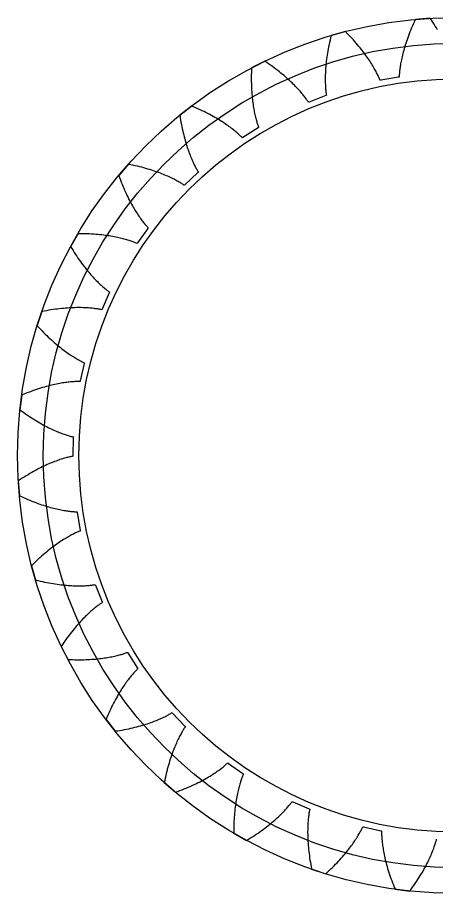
# Model space of a CAD drawing. Extents: x -4.25 to 4.25, y -4.25 to 4.25.
# Drawn here: x -4.25 to -0.18, y -4.25 to 4.25 of the extents above; entities that cross this region are included whole.
import ezdxf

# ---------------------------------------------------------------- set-up
doc = ezdxf.new("R2010")
doc.units = 0
doc.header["$MEASUREMENT"] = 0
doc.layers.add('gear', color=7, linetype='CONTINUOUS')
doc.layers.add('gear_guides', color=5, linetype='CONTINUOUS')

msp = doc.modelspace()

# ---------------------------------------------------------------- linework, layer by layer
at = {"layer": 'gear'}
msp.add_lwpolyline([(-0.1752, 4.13), (-0.186, 4.1483), (-0.1973, 4.1669), (-0.209, 4.1857), (-0.2211, 4.2048), (-0.2337, 4.2241), (-0.2402, 4.2338), (-0.2434, 4.2387), (-0.2451, 4.2411), (-0.2459, 4.2424), (-0.2461, 4.2427), (-0.2462, 4.2428), (-0.2462, 4.2429), (-0.3892, 4.2321), (-0.3892, 4.2321), (-0.3893, 4.2319), (-0.3894, 4.2316), (-0.3901, 4.2303), (-0.3913, 4.2276), (-0.3938, 4.2223), (-0.3988, 4.2117), (-0.4083, 4.1907), (-0.4175, 4.1701), (-0.4263, 4.1497), (-0.4346, 4.1297), (-0.4426, 4.1099), (-0.4502, 4.0905), (-0.4575, 4.0714), (-0.4644, 4.0526), (-0.4709, 4.0342), (-0.4771, 4.0161), (-0.483, 3.9984), (-0.4885, 3.981), (-0.4938, 3.9639), (-0.4987, 3.9473), (-0.5033, 3.931), (-0.5076, 3.915), (-0.5116, 3.8995), (-0.5154, 3.8843), (-0.5189, 3.8695), (-0.5221, 3.8551), (-0.5251, 3.841), (-0.5279, 3.8274), (-0.5304, 3.8142), (-0.5327, 3.8013), (-0.5348, 3.7889), (-0.5367, 3.7769), (-0.5384, 3.7653), (-0.5399, 3.7541), (-0.5412, 3.7433), (-0.5424, 3.7329), (-0.5434, 3.723), (-0.5442, 3.7135), (-0.545, 3.7044), (-0.5455, 3.6957), (-0.546, 3.6875), (-0.5464, 3.6797), (-0.5466, 3.6723), (-0.5536, 3.671), (-0.7243, 3.6412), (-0.7312, 3.64), (-0.734, 3.6469), (-0.737, 3.6541), (-0.7402, 3.6617), (-0.7437, 3.6697), (-0.7475, 3.678), (-0.7515, 3.6866), (-0.7558, 3.6956), (-0.7604, 3.705), (-0.7654, 3.7147), (-0.7706, 3.7247), (-0.7761, 3.735), (-0.7819, 3.7457), (-0.7881, 3.7567), (-0.7946, 3.768), (-0.8015, 3.7796), (-0.8087, 3.7915), (-0.8163, 3.8036), (-0.8242, 3.8161), (-0.8325, 3.8288), (-0.8412, 3.8419), (-0.8503, 3.8551), (-0.8598, 3.8687), (-0.8696, 3.8824), (-0.8799, 3.8965), (-0.8906, 3.9107), (-0.9017, 3.9252), (-0.9132, 3.9399), (-0.9252, 3.9548), (-0.9376, 3.9699), (-0.9505, 3.9853), (-0.9638, 4.0008), (-0.9775, 4.0165), (-0.9917, 4.0323), (-1.0064, 4.0483), (-1.0216, 4.0645), (-1.0372, 4.0809), (-1.0533, 4.0973), (-1.0615, 4.1056), (-1.0657, 4.1098), (-1.0678, 4.1118), (-1.0688, 4.1129), (-1.0691, 4.1131), (-1.0692, 4.1133), (-1.0693, 4.1133), (-1.2073, 4.0749), (-1.2074, 4.0749), (-1.2074, 4.0747), (-1.2075, 4.0743), (-1.2079, 4.0729), (-1.2086, 4.07), (-1.21, 4.0643), (-1.2128, 4.053), (-1.2181, 4.0306), (-1.223, 4.0085), (-1.2276, 3.9868), (-1.2319, 3.9655), (-1.2359, 3.9446), (-1.2396, 3.9241), (-1.243, 3.9039), (-1.2461, 3.8842), (-1.2489, 3.8648), (-1.2515, 3.8459), (-1.2538, 3.8273), (-1.2558, 3.8092), (-1.2576, 3.7915), (-1.2592, 3.7741), (-1.2605, 3.7572), (-1.2616, 3.7408), (-1.2625, 3.7247), (-1.2633, 3.7091), (-1.2638, 3.6939), (-1.2642, 3.6791), (-1.2644, 3.6648), (-1.2644, 3.6509), (-1.2643, 3.6374), (-1.2641, 3.6244), (-1.2637, 3.6118), (-1.2632, 3.5996), (-1.2626, 3.5879), (-1.2619, 3.5766), (-1.2611, 3.5658), (-1.2602, 3.5554), (-1.2593, 3.5455), (-1.2582, 3.536), (-1.2572, 3.5269), (-1.2561, 3.5183), (-1.2549, 3.5101), (-1.2538, 3.5024), (-1.2526, 3.4951), (-1.2591, 3.4925), (-1.4207, 3.4299), (-1.4273, 3.4274), (-1.4314, 3.4336), (-1.4357, 3.4401), (-1.4404, 3.4469), (-1.4453, 3.4541), (-1.4507, 3.4615), (-1.4563, 3.4692), (-1.4623, 3.4772), (-1.4686, 3.4854), (-1.4753, 3.494), (-1.4824, 3.5028), (-1.4899, 3.5119), (-1.4977, 3.5212), (-1.5059, 3.5308), (-1.5145, 3.5406), (-1.5235, 3.5506), (-1.5329, 3.5608), (-1.5427, 3.5713), (-1.5529, 3.582), (-1.5635, 3.5929), (-1.5746, 3.6039), (-1.5861, 3.6152), (-1.598, 3.6266), (-1.6104, 3.6382), (-1.6232, 3.6499), (-1.6364, 3.6618), (-1.6502, 3.6739), (-1.6643, 3.686), (-1.679, 3.6983), (-1.6941, 3.7107), (-1.7097, 3.7233), (-1.7258, 3.7359), (-1.7423, 3.7486), (-1.7593, 3.7614), (-1.7769, 3.7742), (-1.7949, 3.7871), (-1.8134, 3.8001), (-1.8324, 3.8131), (-1.8421, 3.8196), (-1.847, 3.8229), (-1.8494, 3.8245), (-1.8507, 3.8253), (-1.851, 3.8255), (-1.8511, 3.8256), (-1.8512, 3.8257), (-1.9791, 3.7611), (-1.9791, 3.761), (-1.9791, 3.7608), (-1.9792, 3.7605), (-1.9792, 3.759), (-1.9794, 3.756), (-1.9797, 3.7502), (-1.9802, 3.7385), (-1.981, 3.7155), (-1.9815, 3.6929), (-1.9819, 3.6707), (-1.9819, 3.649), (-1.9817, 3.6277), (-1.9813, 3.6068), (-1.9807, 3.5864), (-1.9799, 3.5664), (-1.9789, 3.5469), (-1.9777, 3.5278), (-1.9763, 3.5092), (-1.9748, 3.491), (-1.9731, 3.4733), (-1.9713, 3.456), (-1.9693, 3.4391), (-1.9672, 3.4228), (-1.9649, 3.4068), (-1.9626, 3.3914), (-1.9602, 3.3764), (-1.9577, 3.3618), (-1.955, 3.3477), (-1.9524, 3.334), (-1.9496, 3.3209), (-1.9469, 3.3081), (-1.944, 3.2958), (-1.9412, 3.284), (-1.9383, 3.2726), (-1.9354, 3.2617), (-1.9325, 3.2513), (-1.9296, 3.2412), (-1.9267, 3.2317), (-1.9239, 3.2225), (-1.9211, 3.2139), (-1.9183, 3.2056), (-1.9156, 3.1978), (-1.9129, 3.1905), (-1.9104, 3.1836), (-1.9163, 3.1797), (-2.0626, 3.0868), (-2.0686, 3.0831), (-2.0737, 3.0884), (-2.0792, 3.0939), (-2.0851, 3.0997), (-2.0914, 3.1057), (-2.0981, 3.1119), (-2.1051, 3.1184), (-2.1126, 3.1251), (-2.1204, 3.132), (-2.1286, 3.139), (-2.1373, 3.1463), (-2.1464, 3.1537), (-2.1558, 3.1613), (-2.1658, 3.1691), (-2.1761, 3.1771), (-2.1869, 3.1852), (-2.1981, 3.1934), (-2.2097, 3.2017), (-2.2218, 3.2102), (-2.2344, 3.2188), (-2.2474, 3.2275), (-2.2609, 3.2363), (-2.2748, 3.2452), (-2.2892, 3.2541), (-2.304, 3.2631), (-2.3194, 3.2722), (-2.3352, 3.2813), (-2.3515, 3.2905), (-2.3682, 3.2997), (-2.3855, 3.3089), (-2.4032, 3.3182), (-2.4214, 3.3274), (-2.4401, 3.3366), (-2.4593, 3.3459), (-2.479, 3.355), (-2.4992, 3.3642), (-2.5199, 3.3733), (-2.5411, 3.3824), (-2.5519, 3.3869), (-2.5573, 3.3891), (-2.56, 3.3902), (-2.5614, 3.3908), (-2.5617, 3.3909), (-2.5619, 3.391), (-2.562, 3.391), (-2.6748, 3.3027), (-2.6748, 3.3026), (-2.6748, 3.3025), (-2.6748, 3.3021), (-2.6745, 3.3006), (-2.6741, 3.2977), (-2.6732, 3.2919), (-2.6715, 3.2804), (-2.6678, 3.2576), (-2.6639, 3.2353), (-2.6599, 3.2135), (-2.6557, 3.1922), (-2.6514, 3.1714), (-2.6469, 3.151), (-2.6424, 3.1311), (-2.6377, 3.1116), (-2.6329, 3.0927), (-2.628, 3.0742), (-2.623, 3.0562), (-2.6179, 3.0387), (-2.6128, 3.0216), (-2.6076, 3.005), (-2.6024, 2.9889), (-2.5971, 2.9732), (-2.5918, 2.958), (-2.5865, 2.9433), (-2.5812, 2.9291), (-2.5759, 2.9153), (-2.5706, 2.902), (-2.5653, 2.8891), (-2.56, 2.8767), (-2.5548, 2.8647), (-2.5497, 2.8533), (-2.5446, 2.8422), (-2.5395, 2.8316), (-2.5345, 2.8215), (-2.5297, 2.8118), (-2.5249, 2.8025), (-2.5202, 2.7937), (-2.5156, 2.7853), (-2.5112, 2.7773), (-2.5068, 2.7698), (-2.5027, 2.7627), (-2.4986, 2.756), (-2.4947, 2.7497), (-2.4998, 2.7448), (-2.6251, 2.6251), (-2.6303, 2.6203), (-2.6364, 2.6245), (-2.6429, 2.6288), (-2.6498, 2.6333), (-2.6571, 2.638), (-2.6649, 2.6428), (-2.673, 2.6478), (-2.6816, 2.6529), (-2.6907, 2.6581), (-2.7001, 2.6634), (-2.71, 2.6689), (-2.7204, 2.6744), (-2.7312, 2.68), (-2.7424, 2.6857), (-2.7541, 2.6915), (-2.7662, 2.6973), (-2.7788, 2.7032), (-2.7919, 2.7091), (-2.8054, 2.7151), (-2.8194, 2.721), (-2.8339, 2.727), (-2.8488, 2.733), (-2.8642, 2.739), (-2.88, 2.745), (-2.8964, 2.7509), (-2.9132, 2.7569), (-2.9305, 2.7627), (-2.9482, 2.7685), (-2.9665, 2.7743), (-2.9852, 2.78), (-3.0044, 2.7856), (-3.024, 2.7911), (-3.0442, 2.7965), (-3.0648, 2.8018), (-3.0859, 2.8069), (-3.1075, 2.812), (-3.1296, 2.8169), (-3.1521, 2.8216), (-3.1636, 2.8239), (-3.1693, 2.8251), (-3.1722, 2.8256), (-3.1737, 2.8259), (-3.1741, 2.826), (-3.1742, 2.826), (-3.1743, 2.826), (-3.2678, 2.7174), (-3.2678, 2.7174), (-3.2677, 2.7172), (-3.2676, 2.7168), (-3.2671, 2.7154), (-3.2661, 2.7127), (-3.2641, 2.7071), (-3.2601, 2.6961), (-3.252, 2.6746), (-3.2439, 2.6535), (-3.2357, 2.6329), (-3.2275, 2.6128), (-3.2191, 2.5932), (-3.2108, 2.5741), (-3.2024, 2.5554), (-3.194, 2.5373), (-3.1856, 2.5196), (-3.1772, 2.5024), (-3.1688, 2.4857), (-3.1604, 2.4695), (-3.1521, 2.4538), (-3.1438, 2.4385), (-3.1355, 2.4237), (-3.1273, 2.4094), (-3.1191, 2.3956), (-3.111, 2.3822), (-3.103, 2.3692), (-3.0951, 2.3567), (-3.0873, 2.3447), (-3.0796, 2.3331), (-3.0721, 2.322), (-3.0646, 2.3113), (-3.0573, 2.301), (-3.0501, 2.2912), (-3.0431, 2.2818), (-3.0363, 2.2728), (-3.0296, 2.2642), (-3.0231, 2.2561), (-3.0168, 2.2483), (-3.0107, 2.241), (-3.0047, 2.2341), (-2.999, 2.2275), (-2.9935, 2.2214), (-2.9883, 2.2156), (-2.9832, 2.2102), (-2.9872, 2.2043), (-3.0868, 2.0626), (-3.091, 2.0568), (-3.0977, 2.0597), (-3.105, 2.0627), (-3.1126, 2.0658), (-3.1207, 2.0689), (-3.1293, 2.0722), (-3.1382, 2.0754), (-3.1477, 2.0788), (-3.1575, 2.0821), (-3.1679, 2.0855), (-3.1786, 2.0889), (-3.1899, 2.0923), (-3.2015, 2.0957), (-3.2137, 2.0991), (-3.2263, 2.1025), (-3.2393, 2.1058), (-3.2528, 2.1091), (-3.2668, 2.1124), (-3.2812, 2.1156), (-3.2961, 2.1187), (-3.3114, 2.1218), (-3.3272, 2.1247), (-3.3435, 2.1276), (-3.3602, 2.1304), (-3.3774, 2.133), (-3.395, 2.1355), (-3.4131, 2.1379), (-3.4317, 2.1402), (-3.4507, 2.1423), (-3.4702, 2.1442), (-3.4901, 2.1459), (-3.5105, 2.1475), (-3.5313, 2.1489), (-3.5525, 2.15), (-3.5742, 2.151), (-3.5964, 2.1517), (-3.619, 2.1522), (-3.642, 2.1525), (-3.6537, 2.1525), (-3.6596, 2.1525), (-3.6625, 2.1525), (-3.664, 2.1525), (-3.6644, 2.1525), (-3.6646, 2.1525), (-3.6646, 2.1525), (-3.7351, 2.0277), (-3.7351, 2.0276), (-3.735, 2.0275), (-3.7348, 2.0272), (-3.7341, 2.0259), (-3.7325, 2.0234), (-3.7295, 2.0183), (-3.7235, 2.0083), (-3.7113, 1.9887), (-3.6993, 1.9696), (-3.6872, 1.951), (-3.6752, 1.9329), (-3.6632, 1.9153), (-3.6513, 1.8982), (-3.6394, 1.8816), (-3.6277, 1.8654), (-3.616, 1.8497), (-3.6044, 1.8345), (-3.5929, 1.8198), (-3.5815, 1.8055), (-3.5702, 1.7917), (-3.5591, 1.7784), (-3.5481, 1.7655), (-3.5372, 1.753), (-3.5265, 1.741), (-3.516, 1.7294), (-3.5056, 1.7183), (-3.4954, 1.7076), (-3.4854, 1.6973), (-3.4756, 1.6875), (-3.466, 1.678), (-3.4566, 1.669), (-3.4475, 1.6603), (-3.4385, 1.6521), (-3.4298, 1.6442), (-3.4213, 1.6368), (-3.4131, 1.6297), (-3.4051, 1.623), (-3.3974, 1.6166), (-3.39, 1.6106), (-3.3828, 1.6049), (-3.376, 1.5996), (-3.3694, 1.5947), (-3.3631, 1.59), (-3.3571, 1.5857), (-3.3599, 1.5792), (-3.4299, 1.4207), (-3.4328, 1.4143), (-3.4401, 1.4158), (-3.4477, 1.4173), (-3.4558, 1.4189), (-3.4644, 1.4204), (-3.4734, 1.4219), (-3.4828, 1.4233), (-3.4927, 1.4247), (-3.5031, 1.4261), (-3.5139, 1.4274), (-3.5251, 1.4286), (-3.5368, 1.4298), (-3.5489, 1.4308), (-3.5614, 1.4318), (-3.5744, 1.4327), (-3.5879, 1.4334), (-3.6018, 1.434), (-3.6161, 1.4345), (-3.6309, 1.4348), (-3.6461, 1.435), (-3.6617, 1.435), (-3.6778, 1.4348), (-3.6943, 1.4344), (-3.7113, 1.4339), (-3.7286, 1.4331), (-3.7464, 1.4322), (-3.7646, 1.431), (-3.7833, 1.4296), (-3.8023, 1.4279), (-3.8218, 1.426), (-3.8417, 1.4238), (-3.862, 1.4214), (-3.8826, 1.4186), (-3.9037, 1.4156), (-3.9252, 1.4123), (-3.9471, 1.4087), (-3.9693, 1.4048), (-3.992, 1.4006), (-4.0034, 1.3983), (-4.0092, 1.3972), (-4.0121, 1.3966), (-4.0135, 1.3963), (-4.0139, 1.3962), (-4.0141, 1.3962), (-4.0141, 1.3962), (-4.0589, 1.26), (-4.0589, 1.26), (-4.0588, 1.2599), (-4.0585, 1.2596), (-4.0575, 1.2585), (-4.0556, 1.2563), (-4.0516, 1.2519), (-4.0437, 1.2433), (-4.028, 1.2265), (-4.0124, 1.2101), (-3.997, 1.1942), (-3.9816, 1.1788), (-3.9665, 1.1639), (-3.9514, 1.1494), (-3.9366, 1.1354), (-3.9219, 1.1218), (-3.9073, 1.1087), (-3.893, 1.0961), (-3.8789, 1.0839), (-3.8649, 1.0721), (-3.8512, 1.0608), (-3.8376, 1.0498), (-3.8243, 1.0393), (-3.8113, 1.0293), (-3.7984, 1.0196), (-3.7858, 1.0103), (-3.7735, 1.0014), (-3.7614, 0.9929), (-3.7496, 0.9847), (-3.7381, 0.977), (-3.7268, 0.9696), (-3.7158, 0.9626), (-3.7051, 0.9559), (-3.6948, 0.9495), (-3.6847, 0.9435), (-3.6749, 0.9379), (-3.6655, 0.9325), (-3.6563, 0.9275), (-3.6475, 0.9227), (-3.6391, 0.9183), (-3.631, 0.9141), (-3.6232, 0.9103), (-3.6157, 0.9067), (-3.6087, 0.9034), (-3.602, 0.9003), (-3.6034, 0.8934), (-3.6412, 0.7243), (-3.6428, 0.7174), (-3.6502, 0.7175), (-3.658, 0.7175), (-3.6662, 0.7174), (-3.6749, 0.7172), (-3.684, 0.7169), (-3.6936, 0.7165), (-3.7036, 0.716), (-3.714, 0.7153), (-3.7248, 0.7144), (-3.7361, 0.7135), (-3.7477, 0.7123), (-3.7598, 0.711), (-3.7723, 0.7095), (-3.7853, 0.7078), (-3.7986, 0.7059), (-3.8123, 0.7038), (-3.8265, 0.7014), (-3.841, 0.6989), (-3.856, 0.6961), (-3.8713, 0.693), (-3.8871, 0.6897), (-3.9032, 0.6862), (-3.9197, 0.6823), (-3.9366, 0.6782), (-3.9539, 0.6738), (-3.9715, 0.669), (-3.9895, 0.664), (-4.0078, 0.6587), (-4.0266, 0.653), (-4.0456, 0.647), (-4.065, 0.6406), (-4.0848, 0.6339), (-4.1049, 0.6269), (-4.1253, 0.6194), (-4.1461, 0.6116), (-4.1671, 0.6034), (-4.1885, 0.5949), (-4.1993, 0.5904), (-4.2047, 0.5882), (-4.2075, 0.587), (-4.2088, 0.5865), (-4.2092, 0.5863), (-4.2093, 0.5862), (-4.2094, 0.5862), (-4.2267, 0.444), (-4.2267, 0.4439), (-4.2266, 0.4438), (-4.2263, 0.4436), (-4.2251, 0.4427), (-4.2227, 0.441), (-4.218, 0.4375), (-4.2086, 0.4305), (-4.1899, 0.4171), (-4.1714, 0.4041), (-4.1531, 0.3915), (-4.1351, 0.3794), (-4.1173, 0.3677), (-4.0997, 0.3564), (-4.0824, 0.3456), (-4.0654, 0.3352), (-4.0486, 0.3252), (-4.032, 0.3155), (-4.0158, 0.3063), (-3.9998, 0.2975), (-3.9841, 0.2891), (-3.9687, 0.281), (-3.9536, 0.2733), (-3.9388, 0.2659), (-3.9243, 0.2589), (-3.9102, 0.2523), (-3.8963, 0.246), (-3.8828, 0.24), (-3.8697, 0.2343), (-3.8568, 0.229), (-3.8444, 0.2239), (-3.8322, 0.2191), (-3.8204, 0.2147), (-3.809, 0.2105), (-3.798, 0.2066), (-3.7873, 0.2029), (-3.777, 0.1995), (-3.767, 0.1963), (-3.7575, 0.1934), (-3.7483, 0.1907), (-3.7395, 0.1882), (-3.7311, 0.1859), (-3.7232, 0.1839), (-3.7156, 0.182), (-3.7084, 0.1803), (-3.7085, 0.1732), (-3.7125, 0), (-3.7128, -0.0071), (-3.72, -0.0084), (-3.7277, -0.0099), (-3.7358, -0.0116), (-3.7442, -0.0135), (-3.7531, -0.0156), (-3.7624, -0.0179), (-3.7721, -0.0203), (-3.7822, -0.023), (-3.7926, -0.026), (-3.8035, -0.0291), (-3.8147, -0.0325), (-3.8263, -0.0362), (-3.8383, -0.0401), (-3.8506, -0.0443), (-3.8633, -0.0487), (-3.8764, -0.0535), (-3.8898, -0.0585), (-3.9036, -0.0639), (-3.9177, -0.0696), (-3.9322, -0.0755), (-3.9469, -0.0819), (-3.9621, -0.0885), (-3.9775, -0.0955), (-3.9933, -0.1028), (-4.0093, -0.1105), (-4.0257, -0.1186), (-4.0424, -0.1271), (-4.0593, -0.1359), (-4.0766, -0.1451), (-4.0941, -0.1547), (-4.1119, -0.1647), (-4.13, -0.1752), (-4.1483, -0.186), (-4.1669, -0.1973), (-4.1857, -0.209), (-4.2048, -0.2211), (-4.2241, -0.2337), (-4.2338, -0.2402), (-4.2387, -0.2434), (-4.2411, -0.2451), (-4.2424, -0.2459), (-4.2427, -0.2461), (-4.2428, -0.2462), (-4.2429, -0.2462), (-4.2321, -0.3892), (-4.2321, -0.3892), (-4.2319, -0.3893), (-4.2316, -0.3894), (-4.2303, -0.3901), (-4.2276, -0.3913), (-4.2223, -0.3938), (-4.2117, -0.3988), (-4.1907, -0.4083), (-4.1701, -0.4175), (-4.1497, -0.4263), (-4.1297, -0.4346), (-4.1099, -0.4426), (-4.0905, -0.4502), (-4.0714, -0.4575), (-4.0526, -0.4644), (-4.0342, -0.4709), (-4.0161, -0.4771), (-3.9984, -0.483), (-3.981, -0.4885), (-3.9639, -0.4938), (-3.9473, -0.4987), (-3.931, -0.5033), (-3.915, -0.5076), (-3.8995, -0.5116), (-3.8843, -0.5154), (-3.8695, -0.5189), (-3.8551, -0.5221), (-3.841, -0.5251), (-3.8274, -0.5279), (-3.8142, -0.5304), (-3.8013, -0.5327), (-3.7889, -0.5348), (-3.7769, -0.5367), (-3.7653, -0.5384), (-3.7541, -0.5399), (-3.7433, -0.5412), (-3.7329, -0.5424), (-3.723, -0.5434), (-3.7135, -0.5442), (-3.7044, -0.545), (-3.6957, -0.5455), (-3.6875, -0.546), (-3.6797, -0.5464), (-3.6723, -0.5466), (-3.671, -0.5536), (-3.6412, -0.7243), (-3.64, -0.7312), (-3.6469, -0.734), (-3.6541, -0.737), (-3.6617, -0.7402), (-3.6697, -0.7437), (-3.678, -0.7475), (-3.6866, -0.7515), (-3.6956, -0.7558), (-3.705, -0.7604), (-3.7147, -0.7654), (-3.7247, -0.7706), (-3.735, -0.7761), (-3.7457, -0.7819), (-3.7567, -0.7881), (-3.768, -0.7946), (-3.7796, -0.8015), (-3.7915, -0.8087), (-3.8036, -0.8163), (-3.8161, -0.8242), (-3.8288, -0.8325), (-3.8419, -0.8412), (-3.8551, -0.8503), (-3.8687, -0.8598), (-3.8824, -0.8696), (-3.8965, -0.8799), (-3.9107, -0.8906), (-3.9252, -0.9017), (-3.9399, -0.9132), (-3.9548, -0.9252), (-3.9699, -0.9376), (-3.9853, -0.9505), (-4.0008, -0.9638), (-4.0165, -0.9775), (-4.0323, -0.9917), (-4.0483, -1.0064), (-4.0645, -1.0216), (-4.0809, -1.0372), (-4.0973, -1.0533), (-4.1056, -1.0615), (-4.1098, -1.0657), (-4.1118, -1.0678), (-4.1129, -1.0688), (-4.1131, -1.0691), (-4.1133, -1.0692), (-4.1133, -1.0693), (-4.0749, -1.2073), (-4.0749, -1.2074), (-4.0747, -1.2074), (-4.0743, -1.2075), (-4.0729, -1.2079), (-4.07, -1.2086), (-4.0643, -1.21), (-4.053, -1.2128), (-4.0306, -1.2181), (-4.0085, -1.223), (-3.9868, -1.2276), (-3.9655, -1.2319), (-3.9446, -1.2359), (-3.9241, -1.2396), (-3.9039, -1.243), (-3.8842, -1.2461), (-3.8648, -1.2489), (-3.8459, -1.2515), (-3.8273, -1.2538), (-3.8092, -1.2558), (-3.7915, -1.2576), (-3.7741, -1.2592), (-3.7572, -1.2605), (-3.7408, -1.2616), (-3.7247, -1.2625), (-3.7091, -1.2633), (-3.6939, -1.2638), (-3.6791, -1.2642), (-3.6648, -1.2644), (-3.6509, -1.2644), (-3.6374, -1.2643), (-3.6244, -1.2641), (-3.6118, -1.2637), (-3.5996, -1.2632), (-3.5879, -1.2626), (-3.5766, -1.2619), (-3.5658, -1.2611), (-3.5554, -1.2602), (-3.5455, -1.2593), (-3.536, -1.2582), (-3.5269, -1.2572), (-3.5183, -1.2561), (-3.5101, -1.2549), (-3.5024, -1.2538), (-3.4951, -1.2526), (-3.4925, -1.2591), (-3.4299, -1.4207), (-3.4274, -1.4273), (-3.4336, -1.4314), (-3.4401, -1.4357), (-3.4469, -1.4404), (-3.4541, -1.4453), (-3.4615, -1.4507), (-3.4692, -1.4563), (-3.4772, -1.4623), (-3.4854, -1.4686), (-3.494, -1.4753), (-3.5028, -1.4824), (-3.5119, -1.4899), (-3.5212, -1.4977), (-3.5308, -1.5059), (-3.5406, -1.5145), (-3.5506, -1.5235), (-3.5608, -1.5329), (-3.5713, -1.5427), (-3.582, -1.5529), (-3.5929, -1.5635), (-3.6039, -1.5746), (-3.6152, -1.5861), (-3.6266, -1.598), (-3.6382, -1.6104), (-3.6499, -1.6232), (-3.6618, -1.6364), (-3.6739, -1.6502), (-3.686, -1.6643), (-3.6983, -1.679), (-3.7107, -1.6941), (-3.7233, -1.7097), (-3.7359, -1.7258), (-3.7486, -1.7423), (-3.7614, -1.7593), (-3.7742, -1.7769), (-3.7871, -1.7949), (-3.8001, -1.8134), (-3.8131, -1.8324), (-3.8196, -1.8421), (-3.8229, -1.847), (-3.8245, -1.8494), (-3.8253, -1.8507), (-3.8255, -1.851), (-3.8256, -1.8511), (-3.8257, -1.8512), (-3.7611, -1.9791), (-3.761, -1.9791), (-3.7608, -1.9791), (-3.7605, -1.9792), (-3.759, -1.9792), (-3.756, -1.9794), (-3.7502, -1.9797), (-3.7385, -1.9802), (-3.7155, -1.981), (-3.6929, -1.9815), (-3.6707, -1.9819), (-3.649, -1.9819), (-3.6277, -1.9817), (-3.6068, -1.9813), (-3.5864, -1.9807), (-3.5664, -1.9799), (-3.5469, -1.9789), (-3.5278, -1.9777), (-3.5092, -1.9763), (-3.491, -1.9748), (-3.4733, -1.9731), (-3.456, -1.9713), (-3.4391, -1.9693), (-3.4228, -1.9672), (-3.4068, -1.9649), (-3.3914, -1.9626), (-3.3764, -1.9602), (-3.3618, -1.9577), (-3.3477, -1.955), (-3.334, -1.9524), (-3.3209, -1.9496), (-3.3081, -1.9469), (-3.2958, -1.944), (-3.284, -1.9412), (-3.2726, -1.9383), (-3.2617, -1.9354), (-3.2513, -1.9325), (-3.2412, -1.9296), (-3.2317, -1.9267), (-3.2225, -1.9239), (-3.2139, -1.9211), (-3.2056, -1.9183), (-3.1978, -1.9156), (-3.1905, -1.9129), (-3.1836, -1.9104), (-3.1797, -1.9163), (-3.0868, -2.0626), (-3.0831, -2.0686), (-3.0884, -2.0737), (-3.0939, -2.0792), (-3.0997, -2.0851), (-3.1057, -2.0914), (-3.1119, -2.0981), (-3.1184, -2.1051), (-3.1251, -2.1126), (-3.132, -2.1204), (-3.139, -2.1286), (-3.1463, -2.1373), (-3.1537, -2.1464), (-3.1613, -2.1558), (-3.1691, -2.1658), (-3.1771, -2.1761), (-3.1852, -2.1869), (-3.1934, -2.1981), (-3.2017, -2.2097), (-3.2102, -2.2218), (-3.2188, -2.2344), (-3.2275, -2.2474), (-3.2363, -2.2609), (-3.2452, -2.2748), (-3.2541, -2.2892), (-3.2631, -2.304), (-3.2722, -2.3194), (-3.2813, -2.3352), (-3.2905, -2.3515), (-3.2997, -2.3682), (-3.3089, -2.3855), (-3.3182, -2.4032), (-3.3274, -2.4214), (-3.3366, -2.4401), (-3.3459, -2.4593), (-3.355, -2.479), (-3.3642, -2.4992), (-3.3733, -2.5199), (-3.3824, -2.5411), (-3.3869, -2.5519), (-3.3891, -2.5573), (-3.3902, -2.56), (-3.3908, -2.5614), (-3.3909, -2.5617), (-3.391, -2.5619), (-3.391, -2.562), (-3.3027, -2.6748), (-3.3026, -2.6748), (-3.3025, -2.6748), (-3.3021, -2.6748), (-3.3006, -2.6745), (-3.2977, -2.6741), (-3.2919, -2.6732), (-3.2804, -2.6715), (-3.2576, -2.6678), (-3.2353, -2.6639), (-3.2135, -2.6599), (-3.1922, -2.6557), (-3.1714, -2.6514), (-3.151, -2.6469), (-3.1311, -2.6424), (-3.1116, -2.6377), (-3.0927, -2.6329), (-3.0742, -2.628), (-3.0562, -2.623), (-3.0387, -2.6179), (-3.0216, -2.6128), (-3.005, -2.6076), (-2.9889, -2.6024), (-2.9732, -2.5971), (-2.958, -2.5918), (-2.9433, -2.5865), (-2.9291, -2.5812), (-2.9153, -2.5759), (-2.902, -2.5706), (-2.8891, -2.5653), (-2.8767, -2.56), (-2.8647, -2.5548), (-2.8533, -2.5497), (-2.8422, -2.5446), (-2.8316, -2.5395), (-2.8215, -2.5345), (-2.8118, -2.5297), (-2.8025, -2.5249), (-2.7937, -2.5202), (-2.7853, -2.5156), (-2.7773, -2.5112), (-2.7698, -2.5068), (-2.7627, -2.5027), (-2.756, -2.4986), (-2.7497, -2.4947), (-2.7448, -2.4998), (-2.6251, -2.6251), (-2.6203, -2.6303), (-2.6245, -2.6364), (-2.6288, -2.6429), (-2.6333, -2.6498), (-2.638, -2.6571), (-2.6428, -2.6649), (-2.6478, -2.673), (-2.6529, -2.6816), (-2.6581, -2.6907), (-2.6634, -2.7001), (-2.6689, -2.71), (-2.6744, -2.7204), (-2.68, -2.7312), (-2.6857, -2.7424), (-2.6915, -2.7541), (-2.6973, -2.7662), (-2.7032, -2.7788), (-2.7091, -2.7919), (-2.7151, -2.8054), (-2.721, -2.8194), (-2.727, -2.8339), (-2.733, -2.8488), (-2.739, -2.8642), (-2.745, -2.88), (-2.7509, -2.8964), (-2.7569, -2.9132), (-2.7627, -2.9305), (-2.7685, -2.9482), (-2.7743, -2.9665), (-2.78, -2.9852), (-2.7856, -3.0044), (-2.7911, -3.024), (-2.7965, -3.0442), (-2.8018, -3.0648), (-2.8069, -3.0859), (-2.812, -3.1075), (-2.8169, -3.1296), (-2.8216, -3.1521), (-2.8239, -3.1636), (-2.8251, -3.1693), (-2.8256, -3.1722), (-2.8259, -3.1737), (-2.826, -3.1741), (-2.826, -3.1742), (-2.826, -3.1743), (-2.7174, -3.2678), (-2.7174, -3.2678), (-2.7172, -3.2677), (-2.7168, -3.2676), (-2.7154, -3.2671), (-2.7127, -3.2661), (-2.7071, -3.2641), (-2.6961, -3.2601), (-2.6746, -3.252), (-2.6535, -3.2439), (-2.6329, -3.2357), (-2.6128, -3.2275), (-2.5932, -3.2191), (-2.5741, -3.2108), (-2.5554, -3.2024), (-2.5373, -3.194), (-2.5196, -3.1856), (-2.5024, -3.1772), (-2.4857, -3.1688), (-2.4695, -3.1604), (-2.4538, -3.1521), (-2.4385, -3.1438), (-2.4237, -3.1355), (-2.4094, -3.1273), (-2.3956, -3.1191), (-2.3822, -3.111), (-2.3692, -3.103), (-2.3567, -3.0951), (-2.3447, -3.0873), (-2.3331, -3.0796), (-2.322, -3.0721), (-2.3113, -3.0646), (-2.301, -3.0573), (-2.2912, -3.0501), (-2.2818, -3.0431), (-2.2728, -3.0363), (-2.2642, -3.0296), (-2.2561, -3.0231), (-2.2483, -3.0168), (-2.241, -3.0107), (-2.2341, -3.0047), (-2.2275, -2.999), (-2.2214, -2.9935), (-2.2156, -2.9883), (-2.2102, -2.9832), (-2.2043, -2.9872), (-2.0626, -3.0868), (-2.0568, -3.091), (-2.0597, -3.0977), (-2.0627, -3.105), (-2.0658, -3.1126), (-2.0689, -3.1207), (-2.0722, -3.1293), (-2.0754, -3.1382), (-2.0788, -3.1477), (-2.0821, -3.1575), (-2.0855, -3.1679), (-2.0889, -3.1786), (-2.0923, -3.1899), (-2.0957, -3.2015), (-2.0991, -3.2137), (-2.1025, -3.2263), (-2.1058, -3.2393), (-2.1091, -3.2528), (-2.1124, -3.2668), (-2.1156, -3.2812), (-2.1187, -3.2961), (-2.1218, -3.3114), (-2.1247, -3.3272), (-2.1276, -3.3435), (-2.1304, -3.3602), (-2.133, -3.3774), (-2.1355, -3.395), (-2.1379, -3.4131), (-2.1402, -3.4317), (-2.1423, -3.4507), (-2.1442, -3.4702), (-2.1459, -3.4901), (-2.1475, -3.5105), (-2.1489, -3.5313), (-2.15, -3.5525), (-2.151, -3.5742), (-2.1517, -3.5964), (-2.1522, -3.619), (-2.1525, -3.642), (-2.1525, -3.6537), (-2.1525, -3.6596), (-2.1525, -3.6625), (-2.1525, -3.664), (-2.1525, -3.6644), (-2.1525, -3.6646), (-2.1525, -3.6646), (-2.0277, -3.7351), (-2.0276, -3.7351), (-2.0275, -3.735), (-2.0272, -3.7348), (-2.0259, -3.7341), (-2.0234, -3.7325), (-2.0183, -3.7295), (-2.0083, -3.7235), (-1.9887, -3.7113), (-1.9696, -3.6993), (-1.951, -3.6872), (-1.9329, -3.6752), (-1.9153, -3.6632), (-1.8982, -3.6513), (-1.8816, -3.6394), (-1.8654, -3.6277), (-1.8497, -3.616), (-1.8345, -3.6044), (-1.8198, -3.5929), (-1.8055, -3.5815), (-1.7917, -3.5702), (-1.7784, -3.5591), (-1.7655, -3.5481), (-1.753, -3.5372), (-1.741, -3.5265), (-1.7294, -3.516), (-1.7183, -3.5056), (-1.7076, -3.4954), (-1.6973, -3.4854), (-1.6875, -3.4756), (-1.678, -3.466), (-1.669, -3.4566), (-1.6603, -3.4475), (-1.6521, -3.4385), (-1.6442, -3.4298), (-1.6368, -3.4213), (-1.6297, -3.4131), (-1.623, -3.4051), (-1.6166, -3.3974), (-1.6106, -3.39), (-1.6049, -3.3828), (-1.5996, -3.376), (-1.5947, -3.3694), (-1.59, -3.3631), (-1.5857, -3.3571), (-1.5792, -3.3599), (-1.4207, -3.4299), (-1.4143, -3.4328), (-1.4158, -3.4401), (-1.4173, -3.4477), (-1.4189, -3.4558), (-1.4204, -3.4644), (-1.4219, -3.4734), (-1.4233, -3.4828), (-1.4247, -3.4927), (-1.4261, -3.5031), (-1.4274, -3.5139), (-1.4286, -3.5251), (-1.4298, -3.5368), (-1.4308, -3.5489), (-1.4318, -3.5614), (-1.4327, -3.5744), (-1.4334, -3.5879), (-1.434, -3.6018), (-1.4345, -3.6161), (-1.4348, -3.6309), (-1.435, -3.6461), (-1.435, -3.6617), (-1.4348, -3.6778), (-1.4344, -3.6943), (-1.4339, -3.7113), (-1.4331, -3.7286), (-1.4322, -3.7464), (-1.431, -3.7646), (-1.4296, -3.7833), (-1.4279, -3.8023), (-1.426, -3.8218), (-1.4238, -3.8417), (-1.4214, -3.862), (-1.4186, -3.8826), (-1.4156, -3.9037), (-1.4123, -3.9252), (-1.4087, -3.9471), (-1.4048, -3.9693), (-1.4006, -3.992), (-1.3983, -4.0034), (-1.3972, -4.0092), (-1.3966, -4.0121), (-1.3963, -4.0135), (-1.3962, -4.0139), (-1.3962, -4.0141), (-1.3962, -4.0141), (-1.26, -4.0589), (-1.26, -4.0589), (-1.2599, -4.0588), (-1.2596, -4.0585), (-1.2585, -4.0575), (-1.2563, -4.0556), (-1.2519, -4.0516), (-1.2433, -4.0437), (-1.2265, -4.028), (-1.2101, -4.0124), (-1.1942, -3.997), (-1.1788, -3.9816), (-1.1639, -3.9665), (-1.1494, -3.9514), (-1.1354, -3.9366), (-1.1218, -3.9219), (-1.1087, -3.9073), (-1.0961, -3.893), (-1.0839, -3.8789), (-1.0721, -3.8649), (-1.0608, -3.8512), (-1.0498, -3.8376), (-1.0393, -3.8243), (-1.0293, -3.8113), (-1.0196, -3.7984), (-1.0103, -3.7858), (-1.0014, -3.7735), (-0.9929, -3.7614), (-0.9847, -3.7496), (-0.977, -3.7381), (-0.9696, -3.7268), (-0.9626, -3.7158), (-0.9559, -3.7051), (-0.9495, -3.6948), (-0.9435, -3.6847), (-0.9379, -3.6749), (-0.9325, -3.6655), (-0.9275, -3.6563), (-0.9227, -3.6475), (-0.9183, -3.6391), (-0.9141, -3.631), (-0.9103, -3.6232), (-0.9067, -3.6157), (-0.9034, -3.6087), (-0.9003, -3.602), (-0.8934, -3.6034), (-0.7243, -3.6412), (-0.7174, -3.6428), (-0.7175, -3.6502), (-0.7175, -3.658), (-0.7174, -3.6662), (-0.7172, -3.6749), (-0.7169, -3.684), (-0.7165, -3.6936), (-0.716, -3.7036), (-0.7153, -3.714), (-0.7144, -3.7248), (-0.7135, -3.7361), (-0.7123, -3.7477), (-0.711, -3.7598), (-0.7095, -3.7723), (-0.7078, -3.7853), (-0.7059, -3.7986), (-0.7038, -3.8123), (-0.7014, -3.8265), (-0.6989, -3.841), (-0.6961, -3.856), (-0.693, -3.8713), (-0.6897, -3.8871), (-0.6862, -3.9032), (-0.6823, -3.9197), (-0.6782, -3.9366), (-0.6738, -3.9539), (-0.669, -3.9715), (-0.664, -3.9895), (-0.6587, -4.0078), (-0.653, -4.0266), (-0.647, -4.0456), (-0.6406, -4.065), (-0.6339, -4.0848), (-0.6269, -4.1049), (-0.6194, -4.1253), (-0.6116, -4.1461), (-0.6034, -4.1671), (-0.5949, -4.1885), (-0.5904, -4.1993), (-0.5882, -4.2047), (-0.587, -4.2075), (-0.5865, -4.2088), (-0.5863, -4.2092), (-0.5862, -4.2093), (-0.5862, -4.2094), (-0.444, -4.2267), (-0.4439, -4.2267), (-0.4438, -4.2266), (-0.4436, -4.2263), (-0.4427, -4.2251), (-0.441, -4.2227), (-0.4375, -4.218), (-0.4305, -4.2086), (-0.4171, -4.1899), (-0.4041, -4.1714), (-0.3915, -4.1531), (-0.3794, -4.1351), (-0.3677, -4.1173), (-0.3564, -4.0997), (-0.3456, -4.0824), (-0.3352, -4.0654), (-0.3252, -4.0486), (-0.3155, -4.032), (-0.3063, -4.0158), (-0.2975, -3.9998), (-0.2891, -3.9841), (-0.281, -3.9687), (-0.2733, -3.9536), (-0.2659, -3.9388), (-0.2589, -3.9243), (-0.2523, -3.9102), (-0.246, -3.8963), (-0.24, -3.8828), (-0.2343, -3.8697), (-0.229, -3.8568), (-0.2239, -3.8444), (-0.2191, -3.8322), (-0.2147, -3.8204), (-0.2105, -3.809), (-0.2066, -3.798), (-0.2029, -3.7873), (-0.1995, -3.777), (-0.1963, -3.767), (-0.1934, -3.7575), (-0.1907, -3.7483), (-0.1882, -3.7395), (-0.1859, -3.7311), (-0.1839, -3.7232)], dxfattribs=at)
at = {"layer": 'gear_guides'}
for radius in [4.25, 4, 3.6542]:
    msp.add_circle((0, 0), radius, dxfattribs=at)

doc.saveas('drawing.dxf')
